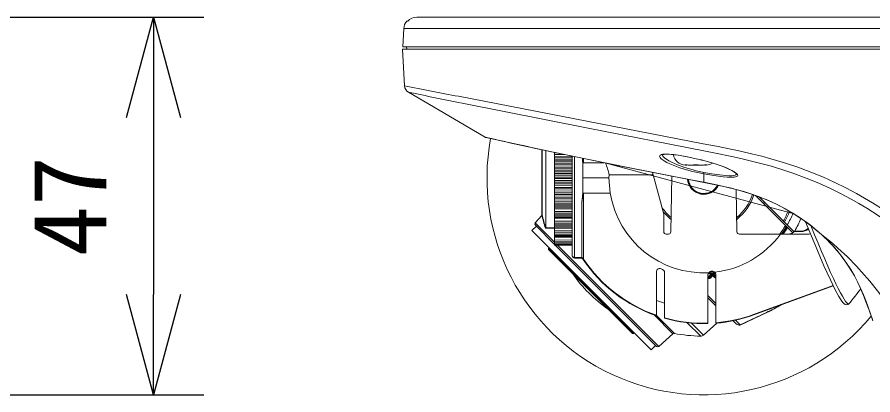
# Model space of a CAD drawing. Units: millimetres, scale not verified. Extents: x -63 to 62, y -56 to 57.
# Drawn here: x -20.37 to 0.93, y 24.07 to 33.47 of the extents above; entities that cross this region are included whole.
import ezdxf
from ezdxf.enums import TextEntityAlignment as Align

# ---------------------------------------------------------------- set-up
doc = ezdxf.new("R2010")
doc.units = ezdxf.units.MM
doc.header["$LTSCALE"] = 0.125
doc.layers.add('0-0_0', color=7, linetype='Continuous')
doc.layers.add('0-4_SUNPO', color=7, linetype='Continuous')
doc.layers.add('0-5_GAIKEI', color=1, linetype='Continuous', lineweight=18)
doc.styles.add('ＭＳ ゴシック', font='')
doc.styles.get('ＭＳ ゴシック').set_extended_font_data('MS Gothic')

# ---------------------------------------------------------------- blocks, each defined once
blk = doc.blocks.new('_Open30')
at = {"layer": '0-0_0'}
blk.add_line((0, 0), (-1, 0), dxfattribs=at)
blk.add_lwpolyline([(-1, 0.26795), (0, 0), (-1, -0.26795)], dxfattribs=at)
blk = doc.blocks.new('D2')
at = {"layer": '0-4_SUNPO'}
for p, q in [((42.2093, 346.9608), (48.7708, 346.9608)), ((47.5208, 344.4608), (47.5208, 340.0608)), ((34.2226, 337.5608), (48.7708, 337.5608))]:
    blk.add_line(p, q, dxfattribs=at)
at = {"layer": '0-4_SUNPO', "xscale": 2.5, "yscale": 2.5}
for p, rotation in [((47.5208, 346.9608), 90), ((47.5208, 337.5608), 270)]:
    blk.add_blockref('_Open30', p, dxfattribs=dict(at, rotation=rotation))
at = {"layer": '0-4_SUNPO', "style": 'ＭＳ ゴシック'}
blk.add_text('47', height=1.833, rotation=90, dxfattribs=at).set_placement((46.8958, 341.0108), align=Align.BOTTOM_LEFT)

msp = doc.modelspace()

# ---------------------------------------------------------------- linework, layer by layer
at = {"layer": '0-5_GAIKEI', "color": 7}
for p, q in [((10.6969, 33.4669), (-10.4261, 33.4669)), ((-7.2049, 33.462), (-7.4731, 33.462)), ((-7.3394, 33.4669), (-7.3394, 33.462)), ((-10.6729, 33.3669), (-10.6502, 33.3669)), ((-10.7489, 33.1826), (-10.7728, 32.7269)), ((11.0235, 32.6669), (-10.776, 32.6669)), ((-10.7284, 31.7594), (-10.776, 32.6669)), ((11.0205, 32.7269), (-10.7728, 32.7269)), ((-10.676, 32.6669), (-10.6791, 32.7269)), ((-8.7226, 30.48), (-10.6298, 31.5973)), ((-5.7454, 29.8405), (-1.0317, 28.5686)), ((-3.2761, 29.3553), (-3.276, 29.3561)), ((-0.8602, 28.4571), (-0.8565, 28.4553)), ((-0.3465, 28.0542), (-0.3422, 28.0513))]:
    msp.add_line(p, q, dxfattribs=at)
at = {"layer": '0-5_GAIKEI'}
for p, q in [((10.9965, 33.1826), (-10.7489, 33.1826)), ((-7.3128, 30.1664), (-7.3128, 28.5489)), ((-7.3034, 28.5438), (-7.3034, 30.1644)), ((-7.2079, 28.2436), (-7.2079, 30.144)), ((-6.996, 27.7963), (-6.996, 30.0991)), ((-6.996, 30.0932), (-6.9683, 30.0932)), ((-6.996, 30.0502), (-6.7583, 30.0491)), ((-6.996, 29.9911), (-6.556, 29.989)), ((-6.996, 29.9586), (-6.556, 29.9617)), ((-6.996, 29.9166), (-6.556, 29.9197)), ((-6.996, 29.879), (-6.556, 29.8795)), ((-6.996, 29.8358), (-6.556, 29.8363)), ((-6.556, 27.5283), (-6.556, 30.0068)), ((-6.496, 27.4903), (-6.496, 29.9944)), ((-6.996, 29.7937), (-6.556, 29.7913)), ((-6.996, 29.7382), (-6.556, 29.7358)), ((-6.996, 29.7054), (-6.556, 29.7083)), ((-6.996, 29.6585), (-6.556, 29.6614)), ((-6.996, 29.6191), (-6.556, 29.6193)), ((-3.7386, 29.7875), (-3.7386, 29.7913)), ((-3.7239, 29.7869), (-3.7386, 29.7875)), ((-3.7359, 29.7869), (-3.698, 29.7869)), ((-3.6979, 29.788), (-3.6901, 29.7875)), ((-3.6683, 29.7869), (-3.6901, 29.7875)), ((-3.6683, 29.7869), (-3.5321, 29.7869)), ((-3.5321, 29.7869), (-3.5252, 29.7874)), ((-3.2837, 29.7869), (-3.5312, 29.7869)), ((-3.4213, 29.7869), (-3.4281, 29.7874)), ((-3.2837, 29.7869), (-3.2632, 29.7874)), ((-3.2632, 29.7874), (-3.2554, 29.7879)), ((-3.216, 29.7869), (-3.2552, 29.7869)), ((-3.2285, 29.7869), (-3.2147, 29.7874)), ((-3.2147, 29.7874), (-3.2147, 29.7911)), ((-6.996, 29.5756), (-6.556, 29.5757)), ((-6.996, 29.5347), (-6.556, 29.5321)), ((-6.996, 29.4833), (-6.556, 29.4807)), ((-6.996, 29.4504), (-6.556, 29.453)), ((-6.996, 29.399), (-6.556, 29.4016)), ((-5.6333, 29.5434), (-5.6394, 29.4669)), ((-4.5388, 29.5434), (-5.6333, 29.5434)), ((-4.5548, 29.603), (-4.5388, 29.5434)), ((-4.276, 28.5625), (-4.5388, 29.5434)), ((-4.0994, 28.1258), (-4.0752, 29.5093)), ((-3.276, 29.3561), (-3.276, 29.5643)), ((-6.996, 29.3581), (-6.556, 29.358)), ((-6.996, 29.3146), (-6.556, 29.3144)), ((-6.996, 29.2752), (-6.556, 29.2723)), ((-6.996, 29.2283), (-6.556, 29.2254)), ((-6.996, 29.1955), (-6.556, 29.1979)), ((-6.996, 29.14), (-6.556, 29.1424)), ((-6.996, 29.0979), (-6.556, 29.0974)), ((-6.996, 29.0547), (-6.556, 29.0542)), ((-6.996, 29.0172), (-6.556, 29.0141)), ((-6.2755, 29.0886), (-6.2755, 27.4443)), ((-5.609, 29.0886), (-6.2755, 29.0886)), ((-2.4525, 28.1258), (-2.4709, 29.177)), ((-1.9876, 29.027), (-1.2449, 28.2843)), ((-1.2004, 28.2964), (-1.8981, 28.9941)), ((-6.996, 28.9751), (-6.556, 28.972)), ((-6.996, 28.9426), (-6.556, 28.9448)), ((-6.996, 28.8835), (-6.556, 28.8856)), ((-6.996, 28.8405), (-6.556, 28.8397)), ((-6.996, 28.798), (-6.556, 28.7971)), ((-6.996, 28.7625), (-6.556, 28.7592)), ((-6.3169, 28.8512), (-6.3169, 27.4871)), ((-1.7627, 28.8587), (-1.791, 28.8305)), ((-6.996, 28.7256), (-6.556, 28.7223)), ((-6.996, 28.6938), (-6.556, 28.6956)), ((-6.996, 28.6314), (-6.556, 28.6332)), ((-6.996, 28.5879), (-6.556, 28.5868)), ((-4.276, 28.1269), (-4.276, 28.5625)), ((-7.4735, 28.344), (-7.308, 28.5278)), ((-6.996, 27.8665), (-7.4735, 28.344)), ((-7.3128, 28.5484), (-7.3128, 28.5489)), ((-6.996, 28.5463), (-6.556, 28.5452)), ((-6.996, 28.5133), (-6.556, 28.5098)), ((-6.996, 28.4818), (-6.556, 28.4783)), ((-6.996, 28.4508), (-6.556, 28.4524)), ((-6.996, 28.3857), (-6.556, 28.3872)), ((-6.996, 28.342), (-6.556, 28.3405)), ((-7.4479, 28.2648), (-7.558, 28.1546)), ((-6.996, 27.8128), (-7.4721, 28.289)), ((-7.2209, 28.2112), (-7.2147, 28.2187)), ((-7.2208, 28.2112), (-6.996, 28.1996)), ((-7.2079, 28.2436), (-6.996, 28.2324)), ((-6.996, 28.3017), (-6.556, 28.3002)), ((-6.996, 28.2712), (-6.556, 28.2677)), ((-6.996, 28.2454), (-6.556, 28.2419)), ((-6.996, 28.2156), (-6.556, 28.2168)), ((-6.996, 28.1482), (-6.556, 28.1494)), ((-1.2209, 28.2604), (-1.2449, 28.2843)), ((-1.2092, 28.2487), (-1.2209, 28.2604)), ((-1.1947, 28.2341), (-1.2092, 28.2487)), ((-1.2004, 28.2964), (-1.031, 28.127)), ((-1.0622, 28.1017), (-1.1947, 28.2341)), ((-1.025, 28.1336), (-0.8403, 28.1336)), ((-1.0151, 28.1436), (-0.8403, 28.1436)), ((-0.8403, 28.1436), (-0.8403, 28.1336)), ((-6.996, 28.1046), (-6.556, 28.1028)), ((-6.996, 28.0659), (-6.556, 28.0641)), ((-6.996, 28.0383), (-6.556, 28.0346)), ((-6.996, 28.0184), (-6.556, 28.0147)), ((-6.996, 27.9899), (-6.556, 27.9908)), ((-6.996, 27.9208), (-6.556, 27.9217)), ((-4.216, 28.0669), (-4.1593, 28.0669)), ((-2.3926, 28.0669), (-0.7028, 28.0669)), ((-7.1338, 27.7303), (-7.148, 27.7161)), ((-5.0267, 25.5948), (-7.148, 27.7161)), ((-7.148, 27.7161), (-7.148, 27.6879)), ((-6.996, 27.8776), (-6.556, 27.8755)), ((-6.996, 27.8408), (-6.556, 27.8387)), ((-6.996, 27.8163), (-6.556, 27.8125)), ((-6.996, 27.8002), (-6.556, 27.7964)), ((-6.996, 27.7963), (-6.556, 27.7894)), ((-5.963, 26.7798), (-6.9791, 27.796)), ((-5.9362, 26.8067), (-6.9247, 27.7952)), ((-5.055, 25.5948), (-7.148, 27.6879)), ((-6.497, 27.4683), (-6.496, 27.4903)), ((-6.496, 27.4903), (-6.3169, 27.4871)), ((-6.318, 27.4651), (-6.3169, 27.4871)), ((-6.497, 27.4683), (-6.318, 27.4651)), ((-6.2755, 27.4443), (-6.2837, 27.4387)), ((-4.456, 27.1391), (-4.456, 26.0364)), ((-4.256, 27.1115), (-4.256, 25.974)), ((-3.1369, 27.0277), (-3.0945, 27.0761)), ((-3.1219, 27.0145), (-3.0795, 27.0629)), ((-3.0945, 27.0761), (-3.0929, 27.0778)), ((-3.0945, 27.0761), (-3.0795, 27.0629)), ((-3.0943, 27.0966), (-3.0929, 27.0778)), ((-3.0776, 27.0411), (-3.0795, 27.0629)), ((-3.0395, 27.0809), (-3.052, 27.0653)), ((-3.0501, 27.0435), (-3.052, 27.0653)), ((-3.0018, 27.025), (-3.052, 27.0653)), ((-3.0432, 27.101), (-3.0414, 27.0823)), ((-3.0414, 27.0823), (-3.0395, 27.0809)), ((-2.9893, 27.0406), (-3.0395, 27.0809)), ((-3.176, 27.0519), (-3.176, 25.8505)), ((-3.176, 27.0138), (-3.1726, 27.0138)), ((-3.1717, 26.9939), (-3.176, 26.9829)), ((-3.176, 26.9938), (-3.1717, 26.9939)), ((-3.1726, 27.0138), (-3.1717, 26.9939)), ((-3.1643, 26.9942), (-3.1652, 27.0142)), ((-3.1643, 26.9942), (-3.1566, 26.9787)), ((-3.1557, 26.9588), (-3.1566, 26.9787)), ((-3.1369, 27.0277), (-3.1219, 27.0145)), ((-3.1219, 27.0145), (-3.1145, 26.999)), ((-3.1145, 26.999), (-3.0776, 27.0411)), ((-3.0995, 26.9859), (-3.1145, 26.999)), ((-3.0995, 26.9859), (-3.0626, 27.0279)), ((-3.0626, 27.0279), (-3.0776, 27.0411)), ((-3.0626, 27.0279), (-3.0501, 27.0435)), ((-3.0189, 26.9929), (-3.0626, 27.0279)), ((-3.0065, 27.0085), (-3.0501, 27.0435)), ((-3.0189, 26.9929), (-3.0065, 27.0085)), ((-3.0018, 27.025), (-3.0065, 27.0085)), ((-2.9893, 27.0406), (-3.0018, 27.025)), ((-2.976, 27.0568), (-2.976, 25.8616)), ((-4.4539, 25.2707), (-5.963, 26.7798)), ((-4.3988, 25.2693), (-5.9362, 26.8067)), ((-2.0386, 26.0673), (-0.0597, 26.7876)), ((-0.0553, 26.7786), (-2.0352, 26.0579)), ((-0.0186, 26.7053), (-0.0553, 26.7786)), ((-3.176, 26.5384), (-2.976, 26.3384)), ((-3.176, 26.4848), (-2.976, 26.2848)), ((0.3042, 26.3139), (0.3081, 26.3154)), ((0.3328, 26.3324), (0.3289, 26.3309)), ((-4.0463, 25.5867), (-4.5181, 26.0585)), ((-4.0121, 25.5962), (-4.456, 26.0401)), ((-2.3572, 25.8128), (-1.7123, 26.1135)), ((-2.0386, 26.0673), (-2.0352, 26.0579)), ((-1.7149, 26.1192), (-1.7123, 26.1135)), ((-3.3561, 25.5277), (-3.6914, 25.863)), ((-3.5863, 25.8525), (-3.2871, 25.5533)), ((-3.2871, 25.5533), (-2.9538, 25.8535)), ((-3.176, 25.8505), (-3.176, 25.8405)), ((-2.976, 25.8616), (-2.976, 25.8516)), ((-2.5501, 25.9125), (-2.4702, 25.8327)), ((-5.0267, 25.5948), (-5.055, 25.5948)), ((-5.0125, 25.609), (-5.0267, 25.5948)), ((-4.3988, 25.2693), (-4.0463, 25.5867)), ((-4.478, 25.2949), (-4.5882, 25.1848))]:
    msp.add_line(p, q, dxfattribs=at)
at = {"layer": '0-5_GAIKEI', "color": 7}
for points in [[(-7.4731, 33.462), (-7.5244, 33.4663), (-7.5263, 33.4669)], [(-7.2049, 33.462), (-7.1421, 33.4643), (-7.072, 33.4669)], [(-9.3878, 31.496), (-5.5509, 30.7542), (-3.2909, 30.3176)], [(1.2138, 28.663), (0.9217, 28.8486), (0.7248, 28.9657), (0.5255, 29.0781), (0.2559, 29.2206), (-0.0183, 29.3548), (-0.2968, 29.4805), (-0.614, 29.6113), (-0.9346, 29.7306), (-1.2704, 29.8427), (-1.6079, 29.9431), (-1.8336, 30.0041), (-2.0597, 30.0606), (-2.3615, 30.1301), (-2.5627, 30.1734), (-2.9644, 30.2543), (-3.2909, 30.3176)], [(-6.8322, 30.0666), (-6.1823, 29.9313), (-5.1212, 29.7164), (-3.6444, 29.4269), (-3.276, 29.3561)], [(-6.8229, 30.0626), (-5.3827, 29.7673), (-3.8204, 29.4599), (-3.2761, 29.3553)], [(-0.8602, 28.4571), (-1.0539, 28.5823), (-1.2568, 28.6999), (-1.4677, 28.8089), (-1.686, 28.9087), (-1.911, 28.999), (-2.1421, 29.0798), (-2.3785, 29.1516), (-2.6192, 29.2151), (-2.9456, 29.2893), (-3.2761, 29.3553)], [(-0.8565, 28.4553), (-1.0637, 28.589), (-1.2803, 28.7134), (-1.4852, 28.8181), (-1.6963, 28.9138), (-1.913, 29.0004), (-2.1346, 29.078), (-2.2849, 29.1251), (-2.4369, 29.1685), (-2.7452, 29.2459), (-2.9211, 29.2849), (-3.276, 29.3561)], [(0.9308, 25.9131), (0.9179, 25.9405), (0.8596, 26.1084), (0.7515, 26.4081), (0.6747, 26.6002), (0.5791, 26.8134), (0.5231, 26.9264), (0.4611, 27.0426), (0.3926, 27.1613), (0.3174, 27.2817), (0.2349, 27.4032), (0.1446, 27.5256)], [(0.9308, 25.9131), (0.8122, 26.2532), (0.7614, 26.3909), (0.6956, 26.5576), (0.6167, 26.7392), (0.5492, 26.8803), (0.4729, 27.0259), (0.38, 27.186), (0.2754, 27.3478), (0.1511, 27.5195)], [(0.9308, 25.9131), (0.9179, 25.9406), (0.8591, 26.1098), (0.7505, 26.4109), (0.6732, 26.6036), (0.6277, 26.7083)]]:
    msp.add_lwpolyline(points, dxfattribs=at)
at = {"layer": '0-5_GAIKEI'}
for points in [[(-9.2982, 31.328), (-6.1587, 30.7055), (-3.276, 30.1368)], [(-3.3936, 29.9269), (-3.6546, 29.986), (-3.7834, 30.0108), (-3.9097, 30.0317), (-4.0282, 30.0472), (-4.1391, 30.0567), (-4.2258, 30.0585), (-4.2982, 30.0528), (-4.3312, 30.0456), (-4.3563, 30.0351), (-4.3713, 30.0226), (-4.3779, 30.0074), (-4.3763, 29.9914), (-4.3675, 29.9737), (-4.3476, 29.9503), (-4.3189, 29.9257), (-4.2644, 29.889), (-4.1984, 29.8523), (-4.1241, 29.8167), (-4.0444, 29.7826), (-3.8762, 29.7204), (-3.7376, 29.6764), (-3.5965, 29.637)], [(-3.3939, 29.9261), (-3.6848, 29.9911), (-3.9155, 30.0313), (-4.0805, 30.0507), (-4.1951, 30.0558), (-4.2645, 30.052), (-4.3115, 30.04)], [(-4.3066, 30.0424), (-4.3049, 30.0264), (-4.2966, 30.0088), (-4.2762, 29.9834), (-4.2463, 29.9568), (-4.2088, 29.9296), (-4.15, 29.8937), (-4.0833, 29.8587), (-3.9351, 29.7932), (-3.7763, 29.735), (-3.5775, 29.6741)], [(2.8693, 26.9693), (2.6609, 27.1924), (2.4445, 27.4103), (2.2202, 27.6222), (2.0511, 27.7734), (1.8784, 27.9205), (1.6152, 28.1316), (1.3439, 28.334), (1.0644, 28.5273), (0.7777, 28.7109), (0.5846, 28.8265), (0.3891, 28.9373), (0.1252, 29.0774), (-0.1434, 29.2093), (-0.4162, 29.3325), (-0.7266, 29.4604), (-1.0401, 29.5768), (-1.333, 29.6747), (-1.6275, 29.7634), (-1.9233, 29.8436), (-2.2916, 29.933), (-2.5378, 29.9875), (-3.0307, 30.0884), (-3.276, 30.1368)], [(-6.2755, 29.8451), (-6.282, 29.8586), (-6.2887, 29.8912), (-6.2985, 29.9535)], [(-5.7684, 29.8451), (-6.2755, 29.8451), (-6.2755, 29.9488)], [(-3.2774, 29.8963), (-3.0238, 29.8236), (-2.8228, 29.7553), (-2.6754, 29.6958), (-2.5776, 29.6483), (-2.5118, 29.6084), (-2.4739, 29.5746)], [(-3.276, 29.8968), (-3.0434, 29.8306), (-2.8223, 29.7564), (-2.7139, 29.7141), (-2.6146, 29.6697), (-2.5286, 29.6238), (-2.4857, 29.5955), (-2.4532, 29.5679), (-2.4393, 29.551), (-2.432, 29.5352), (-2.4318, 29.5218), (-2.4384, 29.5102), (-2.4574, 29.4979), (-2.4867, 29.4891), (-2.5243, 29.4837), (-2.6044, 29.481), (-2.6963, 29.4846), (-2.7947, 29.4927), (-3.0314, 29.5225), (-3.276, 29.5643)], [(-3.754, 29.7906), (-3.7539, 29.7908), (-3.7537, 29.791), (-3.7531, 29.7912), (-3.7467, 29.7916), (-3.6901, 29.7875)], [(-3.2632, 29.7874), (-3.2069, 29.7914), (-3.2008, 29.7911), (-3.1998, 29.7908), (-3.1995, 29.7907), (-3.1993, 29.7904)], [(-5.609, 29.0886), (-5.6394, 29.4669), (-6.2928, 29.4669)], [(-2.4745, 29.576), (-2.4723, 29.5631), (-2.4756, 29.5516), (-2.4845, 29.5419), (-2.4987, 29.5338), (-2.5409, 29.523), (-2.5915, 29.5186), (-2.6504, 29.5182), (-2.7267, 29.5219), (-2.8915, 29.5384), (-3.0812, 29.566), (-3.2749, 29.6016)], [(-6.2755, 29.0886), (-6.2788, 29.0849), (-6.2837, 29.0683), (-6.2923, 29.0211), (-6.303, 28.9492), (-6.3169, 28.8512)], [(-7.3034, 28.5438), (-7.3094, 28.5455), (-7.3113, 28.5466), (-7.3125, 28.5478), (-7.3128, 28.5484)], [(-0.7455, 28.3766), (-0.4932, 27.7589), (-0.2875, 27.2796), (-0.1266, 26.9265), (-0.0058, 26.6803), (0.0816, 26.519), (0.1429, 26.4204), (0.1857, 26.364), (0.211, 26.3384), (0.2399, 26.3187), (0.2725, 26.3096), (0.3042, 26.3139)], [(-4.5882, 25.1848), (-6.0731, 26.6697), (-7.558, 28.1546)], [(-1.1964, 28.0683), (-1.1406, 28.0741), (-1.1149, 28.0796), (-1.0798, 28.0922), (-1.0503, 28.1099), (-1.025, 28.1336)], [(-0.3422, 28.0513), (-0.1873, 27.9306), (-0.0617, 27.8267), (0.0609, 27.72), (0.2963, 27.5001), (0.5196, 27.2723), (0.6477, 27.1328), (0.8534, 26.8952), (1.0486, 26.6535), (1.234, 26.4093), (1.4459, 26.1129), (1.6477, 25.8148), (1.7772, 25.6162), (2.0267, 25.2225)], [(-6.2755, 27.4443), (-6.2832, 27.46), (-6.293, 27.4737), (-6.3055, 27.4839), (-6.3169, 27.4871)], [(-6.2837, 27.4387), (-6.302, 27.4586), (-6.3133, 27.4644), (-6.318, 27.4651)], [(-4.456, 27.1391), (-4.451, 27.1643), (-4.4365, 27.1856), (-4.4141, 27.2009), (-4.3866, 27.2086), (-4.356, 27.2083)], [(-4.256, 27.1115), (-4.261, 27.1383), (-4.2752, 27.1632), (-4.3041, 27.1892), (-4.3404, 27.2052), (-4.356, 27.2083)], [(-2.4912, 25.9251), (-2.3767, 25.8106), (-1.7149, 26.1192)]]:
    msp.add_lwpolyline(points, dxfattribs=at)
at = {"layer": '0-5_GAIKEI', "color": 7}
for centre, radius, start, end in [((-10.4262, 33.1659), 0.3009, 89.98435, 138.10838), ((-10.4493, 33.1669), 0.3, 138.18968, 177), ((-10.5287, 31.7699), 0.2, 183, 239.63686), ((68.3025, 430.598), 406.5933, 258.79188, 258.98441), ((-8.6923, 30.5318), 0.06, 239.63686, 266.94683), ((16.2558, 140.2096), 112.5367, 257.17593, 258.16117), ((16.4009, 141.1033), 113.4431, 257.21329, 258.18703), ((-3.276, 29.4669), 5.4, 169.55065, 320.44269), ((-3.5947, 24.4421), 4.8577, 48.03672, 55.74299), ((-3.5957, 24.4401), 4.8606, 47.98245, 55.69769), ((-2.9699, 25.123), 3.9336, 37.64776, 48.17236), ((-2.9767, 25.1117), 3.9473, 37.58881, 48.13257)]:
    msp.add_arc(centre, radius, start, end, dxfattribs=at)
at = {"layer": '0-5_GAIKEI'}
for centre, radius, start, end in [((52.7282, 341.4786), 316.2921, 258.44462, 258.69071), ((-3.7359, 30.0869), 0.3, 187.78479, 269.99999), ((-9.3513, 29.6528), 3.0645, 3.59739, 5.64279), ((-9.2982, 29.656), 3.0114, 356.39918, 3.60083), ((-8.5671, 28.8037), 3.0256, 14.14991, 19.94606), ((-5.1089, 22.9745), 7.1601, 75.17983, 76.14174), ((-5.1287, 22.8959), 7.242, 75.17695, 76.13738), ((-3.216, 30.0869), 0.3, 270.00001, 302.3304), ((-3.74, 29.8246), 0.0369, 247.57218, 272.08619), ((-2.3338, 34.4648), 4.9902, 255.34221, 259.11684), ((-2.3917, 33.9574), 4.4444, 254.52504, 258.53757), ((-3.4767, 29.4931), 0.2985, 80.61959, 99.35154), ((-3.2132, 29.8251), 0.0375, 267.72085, 291.83084), ((-9.2982, 29.2777), 3.0114, 356.39918, 3.60083), ((-3.276, 29.4669), 1.2796, 173.94792, 174.67832), ((-3.276, 29.4669), 0.41, 184.63348, 333.1669), ((-3.276, 29.4669), 0.4, 185.0323, 332.78829), ((-3.276, 29.4669), 0.3873, 185.57012, 332.27575), ((-9.3897, 29.2841), 3.1031, 351.98103, 356.38723), ((-3.276, 29.4669), 2.3635, 189.20935, 273.01158), ((-3.276, 29.4669), 1.2796, 309.68779, 341.17668), ((-3.276, 29.4669), 1.3173, 308.38854, 341.17033), ((-3.276, 29.4669), 1.2796, 215.32164, 230.31218), ((-3.276, 29.4669), 1.3173, 219.36098, 231.61143), ((-3.3662, 29.5512), 2.3703, 330.77039, 337.7276), ((-3.3608, 29.5517), 2.4, 330.46601, 337.55393), ((-3.3645, 29.548), 2.5, 329.95697, 337.33228), ((-7.4438, 28.3172), 0.04, 137.99999, 225), ((-3.276, 29.4669), 4.14, 192.81719, 197.65556), ((-3.276, 29.4669), 4.1318, 192.90819, 197.5826), ((-3.276, 29.4669), 2.62, 329.66429, 337.30777), ((-7.2482, 28.2409), 0.0403, 326.41483, 3.78942), ((-4.216, 28.1269), 0.06, 180, 269.99999), ((-4.1593, 28.1269), 0.06, 269.99999, 359), ((-2.3926, 28.1269), 0.06, 181, 269.99999), ((-3.276, 29.4669), 2.3503, 323.4392, 329.79073), ((-3.276, 29.4669), 2.383, 324.02034, 329.58315), ((-3.276, 29.4669), 2.399, 324.29762, 329.48363), ((-3.276, 29.4669), 2.419, 324.63688, 329.36147), ((-0.9751, 28.0953), 0.0628, 129.67277, 142.55092), ((-0.8388, 28.3287), 0.1851, 269.55503, 295.67521), ((-0.8381, 28.4093), 0.2757, 269.56177, 292.8065), ((-1.0993, 28.8299), 0.7498, 297.02517, 304.15586), ((-1.0799, 28.9406), 0.8592, 293.93662, 298.578), ((-3.276, 29.4669), 2.3635, 276.46276, 323.67599), ((-1.2494, 29.0639), 0.9971, 269.99869, 273.04534), ((-0.7032, 28.7013), 0.6344, 270.02991, 277.29871), ((-6.496, 27.5283), 0.06, 180, 268.96503), ((-3.276, 29.4669), 3.6277, 213.99148, 251.01774), ((-3.2759, 29.4669), 3.6177, 213.99157, 250.96322), ((-3.6126, 29.1302), 3.575, 214.92376, 235.07622), ((-3.0986, 27.0502), 0.0774, 133.28361, 178.7718), ((-3.276, 29.4669), 2.396, 272.46997, 274.38177), ((-3.276, 29.4669), 2.3772, 272.71051, 274.38177), ((-3.276, 29.4669), 2.3503, 273.3191, 276.16975), ((-3.1179, 27.6605), 0.5643, 272.39515, 277.60481), ((-3.0609, 27.0085), 0.0762, 75.21699, 114.78316), ((-3.0645, 27.0499), 0.0199, 51.01993, 138.98007), ((-3.0775, 27.0565), 0.0916, 42.49611, 89.00937), ((-3.276, 29.4669), 2.3772, 275.61823, 276.76457), ((-3.276, 29.4669), 2.396, 275.61823, 277.00614), ((-3.0514, 27.0549), 0.0756, 1.43741, 56.83303), ((-3.276, 29.4669), 2.511, 272.25459, 272.74542), ((-3.276, 29.4669), 2.491, 272.30072, 272.74542), ((-3.276, 29.4669), 2.4552, 272.41376, 272.58625), ((-3.276, 29.4669), 2.4752, 272.41376, 272.58625), ((-3.167, 27.0541), 0.0399, 272.58319, 318.739), ((-3.167, 27.0541), 0.06, 272.60749, 318.71469), ((-3.1595, 27.0385), 0.0599, 272.71815, 318.7632), ((-3.1595, 27.0385), 0.0799, 272.74236, 318.73902), ((-2.969, 27.0552), 0.0799, 231.26103, 264.97896), ((-2.969, 27.0552), 0.0599, 231.23697, 263.30788), ((-2.9643, 27.0718), 0.06, 231.2855, 258.78348), ((-2.9643, 27.0718), 0.0399, 231.26216, 253.04259), ((-3.276, 29.4669), 4.78, 319.02358, 324.75268), ((-3.276, 29.4668), 3.2685, 248.83748, 252.55293), ((-3.276, 29.4669), 3.6938, 295, 300.85277), ((-3.276, 29.4669), 3.7, 295, 301.34573), ((0.2875, 26.3717), 0.06, 290.03144, 319.02358), ((-3.276, 29.4669), 3.6177, 274.75676, 290), ((-3.276, 29.4669), 3.6277, 274.74362, 289.99999), ((-3.276, 29.4669), 3.6277, 254.32717, 271.5796), ((-3.276, 29.4666), 3.6174, 254.28263, 271.58513), ((-2.3995, 25.9034), 0.1001, 225.00444, 242.49468), ((-2.3995, 25.9034), 0.1, 242.5, 295), ((-4.0196, 25.5569), 0.04, 79.23172, 131.99997), ((-3.276, 29.4669), 3.94, 259.23154, 268.83477), ((-3.354, 25.6276), 0.1, 268.83449, 312), ((-4.4256, 25.299), 0.04, 225, 312)]:
    msp.add_arc(centre, radius, start, end, dxfattribs=at)
for centre, major_axis, ratio, start_param, end_param in [((-3.2635, 29.6222), (-0.0114, -0.0589), 0.131687, 5.0934375, 6.1148272), ((-0.7313, 28.1086), (0.0273, -0.0534), 0.492124, 2.3370415, 3.141593), ((-1.1007, 30.2586), (1.4296, -3.9277), 0.060198, 5.2189474, 6.2831854), ((-6.496, 27.5283), (-0.06, 0), 0.633506, 0, 1.5707963), ((-3.0759, 27.0293), (0.0001, -0.1186), 0.843314, 3.1412094, 4.0017436), ((-3.0626, 27.0279), (-0.0199, -0.0017), 0.99738, 3.9503633, 5.4744146), ((0.2836, 26.3703), (-0.0205, 0.0564), 0.998186, 3.0170988, 3.141622), ((0.2836, 26.3703), (0.0205, -0.0564), 0.998186, 0.0001239, 0.506557), ((-2.3995, 25.9034), (0.0707, 0.0707), 0.940813, 3.1415927, 4.1947939), ((-2.3995, 25.9034), (0.0423, -0.0906), 0.532563, 5.9277641, 6.2831853)]:
    msp.add_ellipse(centre, major_axis=major_axis, ratio=ratio, start_param=start_param, end_param=end_param, dxfattribs=at)

# ---------------------------------------------------------------- block references
at = {"layer": '0-4_SUNPO'}
msp.add_blockref('D2', (-64.5005, -313.4939), dxfattribs=at)

doc.saveas('drawing.dxf')
